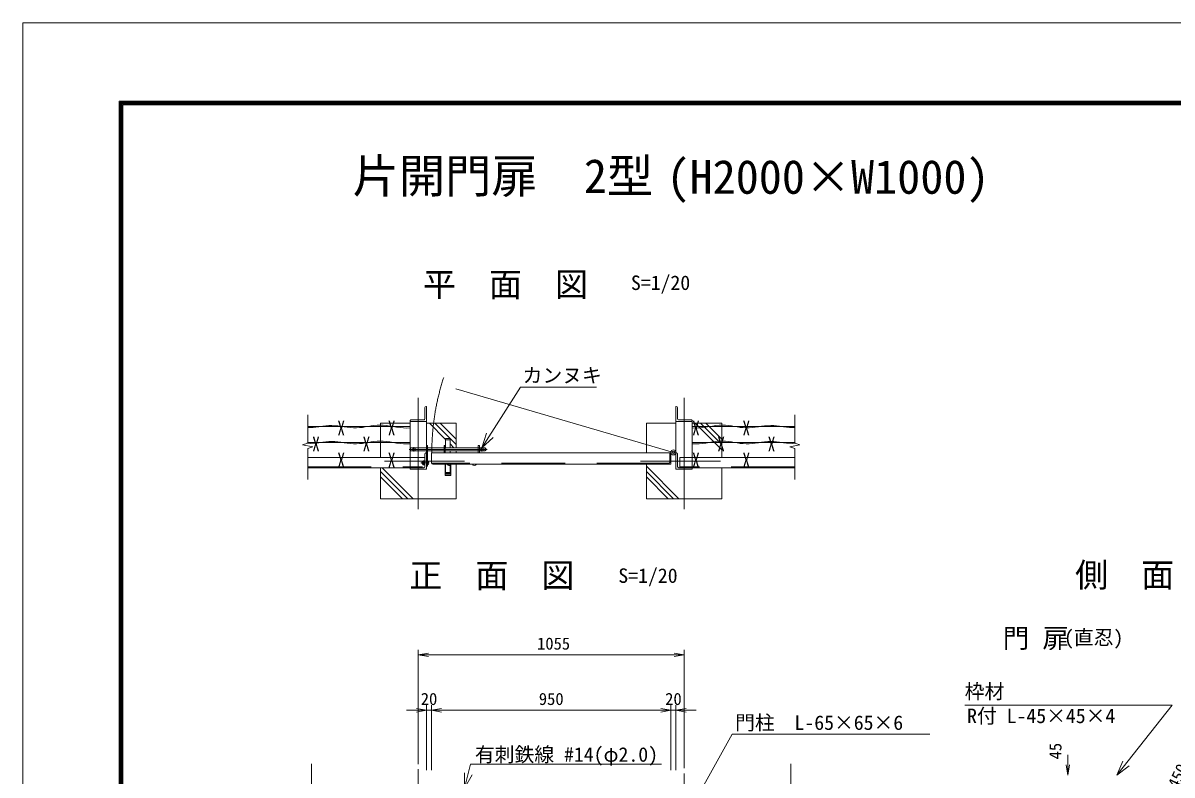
# Model space of a CAD drawing. Units: millimetres, scale not verified. Extents: x -5936 to 5936, y -4198 to 4198.
# Drawn here: x -5936 to -1376, y 1211 to 4198 of the extents above; entities that cross this region are included whole.
import ezdxf
from ezdxf.enums import TextEntityAlignment as Align

# ---------------------------------------------------------------- set-up
doc = ezdxf.new("R2010")
doc.units = ezdxf.units.MM
doc.header["$LTSCALE"] = 30
for name, pattern in [('DASHED', [7.5, 6, -1.5]), ('USER1', [58, 30, -9, 2.5, -5, 2.5, -9]), ('USER2', [12.6, 8.4, -4.2]), ('USER3', [50.5, 30, -9, 2.5, -9]), ('USER4', [50.8, 31.75, -6.35, 6.35, -6.35])]:
    doc.linetypes.add(name, pattern=pattern)
for name, color, linetype, lineweight in [('0-0_22', 7, 'Continuous', 9), ('0-2_27', 3, 'Continuous', 9), ('0-3_D-STR1', 1, 'Continuous', 9), ('0-4_30', 7, 'Continuous', 9), ('0-5_D-STR-TXT', 7, 'Continuous', 9), ('0-6_D-STR4', 7, 'Continuous', 9), ('0-7_0', 7, 'Continuous', 9), ('0-9_32', 1, 'USER3', 9), ('0-B_D-STR-DIM', 7, 'Continuous', 9), ('0-D_4', 7, 'Continuous', 9), ('0-F_1', 7, 'Continuous', 9), ('1-1_D-TTL', 7, 'Continuous', 9)]:
    doc.layers.add(name, color=color, linetype=linetype, lineweight=lineweight)
doc.layers.add('0-1_D-TTL-TXT', color=7, linetype='Continuous')
doc.styles.add('ＭＳ ゴシック', font='')
doc.styles.get('ＭＳ ゴシック').set_extended_font_data('MS Gothic')

# ---------------------------------------------------------------- blocks, each defined once
blk = doc.blocks.new('_OPEN')
at = {"layer": '0-7_0'}
blk.add_line((-30, 5), (0, 0), dxfattribs=at)
blk.add_lwpolyline([(-30, -5), (0, 0), (-30, 0)], dxfattribs=at)
blk = doc.blocks.new('G132')
at = {"layer": '0-F_1'}
for q in [(125881, 162835.7), (131732.7, 156166.9), (131001.1, 155590)]:
    blk.add_line((132443.4, 154513.2), q, dxfattribs=at)
blk = doc.blocks.new('G118')
at = {"layer": '0-F_1'}
for q in [(65481.2, 207254.3), (68739.8, 201273.3), (69525.6, 201774)]:
    blk.add_line((70067, 200057.3), q, dxfattribs=at)
blk = doc.blocks.new('G116')
at = {"layer": '0-F_1'}
for q in [(54585.9, 162344.3), (53843.9, 161309.9), (54747.2, 161081.5)]:
    blk.add_line((53869.5, 159510), q, dxfattribs=at)
blk = doc.blocks.new('G131')
at = {"layer": '0-F_1'}
for q in [(84010.3, 165941.1), (79742.2, 159190.4), (80557.4, 158739.3)]:
    blk.add_line((79308, 157443.6), q, dxfattribs=at)

msp = doc.modelspace()

# ---------------------------------------------------------------- linework, layer by layer
at = {"layer": '0-0_22'}
for p, q in [((-4340.54, 2627.46), (-4340.54, 2669.87)), ((-4334.54, 2674.37), (-4336.04, 2674.37)), ((-4334.54, 2674.37), (-4334.54, 2615.46)), ((-3344.58, 2674.37), (-3344.58, 2615.46)), ((-3344.58, 2674.37), (-3343.08, 2674.37)), ((-3338.58, 2627.46), (-3338.58, 2669.87)), ((-4399.54, 2615.46), (-4399.54, 2616.96)), ((-4334.54, 2615.46), (-4399.54, 2615.46)), ((-4346.54, 2621.46), (-4395.04, 2621.46)), ((-3344.58, 2615.46), (-3279.58, 2615.46)), ((-3332.58, 2621.46), (-3284.08, 2621.46)), ((-3279.58, 2615.46), (-3279.58, 2616.96)), ((-3344.58, 2490.29), (-3344.58, 2425.29)), ((-3344.58, 2425.29), (-3279.58, 2425.29))]:
    msp.add_line(p, q, dxfattribs=at)
at = {"layer": '0-0_22', "color": 3, "linetype": 'USER3'}
msp.add_line((-4356.66, 2450.29), (-4323.87, 2450.29), dxfattribs=at)
at = {"layer": '0-0_22'}
for centre, radius, start, end in [((-4336.04, 2669.87), 4.5, 90, 180), ((-3343.08, 2669.87), 4.5, 0, 90), ((-4395.04, 2616.96), 4.5, 89.99993, 180), ((-4346.54, 2627.46), 6, 269.99994, 359.99999), ((-3332.58, 2627.46), 6, 180.00001, 270.00006), ((-3284.08, 2616.96), 4.5, 0, 90.00007)]:
    msp.add_arc(centre, radius, start, end, dxfattribs=at)
at = {"layer": '0-2_27', "linetype": 'USER1'}
msp.add_line((-3354.56, 2492.16), (-4275.22, 2760.58), dxfattribs=at)
at = {"layer": '0-2_27'}
for p, q in [((-4399.54, 2594.33), (-4806.03, 2594.33)), ((-3279.58, 2594.33), (-2873.1, 2594.33)), ((-4399.54, 2530.94), (-4806.03, 2530.94)), ((-4399.54, 2508.79), (-4397.54, 2510.79)), ((-4399.54, 2508.79), (-4399.54, 2499.79)), ((-4397.55, 2497.79), (-4397.54, 2510.79)), ((-4397.54, 2510.79), (-4336.13, 2510.79)), ((-4389.04, 2497.79), (-4389.04, 2510.79)), ((-4384.54, 2496.04), (-4384.54, 2512.53)), ((-4380.04, 2510.79), (-4128.05, 2510.79)), ((-4380.04, 2497.79), (-4380.04, 2510.79)), ((-4264.54, 2519.79), (-4264.54, 2490.29)), ((-4260.04, 2519.79), (-4264.54, 2519.79)), ((-4260.04, 2490.29), (-4260.04, 2519.79)), ((-4259.05, 2546.79), (-4259.04, 2510.79)), ((-4259.05, 2542.29), (-4240.05, 2542.29)), ((-4196.13, 2510.79), (-4101.55, 2510.79)), ((-4129.04, 2490.29), (-4129.04, 2519.79)), ((-4129.04, 2519.79), (-4124.54, 2519.79)), ((-4124.54, 2490.29), (-4124.54, 2519.79)), ((-4119.05, 2497.79), (-4119.05, 2510.79)), ((-4114.55, 2496.04), (-4114.55, 2512.53)), ((-4110.05, 2497.79), (-4110.05, 2510.79)), ((-4101.55, 2510.79), (-4101.54, 2497.79)), ((-4101.55, 2510.79), (-4099.55, 2508.79)), ((-4099.55, 2508.79), (-4099.54, 2499.79)), ((-3279.58, 2530.94), (-2873.1, 2530.94)), ((-4399.54, 2499.79), (-4397.55, 2497.79)), ((-4397.55, 2497.79), (-4336.13, 2497.79)), ((-4380.04, 2497.79), (-4128.04, 2497.79)), ((-4196.13, 2497.79), (-4101.54, 2497.79)), ((-4099.54, 2499.79), (-4101.54, 2497.79)), ((-4260.54, 2445.29), (-4260.54, 2400.29)), ((-4238.54, 2445.29), (-4238.54, 2400.29)), ((-4260.54, 2400.29), (-4238.54, 2400.29))]:
    msp.add_line(p, q, dxfattribs=at)
at = {"layer": '0-2_27', "linetype": 'USER2'}
for p, q in [((-4330.04, 2513.29), (-4334.54, 2513.29)), ((-4330.04, 2490.29), (-4334.54, 2490.29)), ((-4238.54, 2403.29), (-4260.54, 2403.29))]:
    msp.add_line(p, q, dxfattribs=at)
at = {"layer": '0-2_27', "linetype": 'USER4'}
msp.add_line((-4402.97, 2504.29), (-4094.22, 2504.29), dxfattribs=at)
at = {"layer": '0-2_27', "lineweight": 18}
msp.add_line((-4241.04, 2497.79), (-4241.04, 2490.29), dxfattribs=at)
at = {"layer": '0-2_27', "linetype": 'DASHED'}
for p, q in [((-4259.04, 2407.79), (-4259.04, 2445.29)), ((-4240.04, 2407.79), (-4240.04, 2445.29)), ((-4240.04, 2412.29), (-4259.04, 2412.29)), ((-4240.04, 2407.79), (-4259.04, 2407.79))]:
    msp.add_line(p, q, dxfattribs=at)
at = {"layer": '0-2_27'}
for points in [[(-4399.54, 2589.19), (-4400.1, 2589.15), (-4413.14, 2588.91), (-4426.31, 2589.32), (-4439.6, 2590.38), (-4453.01, 2592.1), (-4466.55, 2594.47), (-4480.01, 2596.84), (-4493.18, 2598.56), (-4506.06, 2599.64), (-4518.65, 2600.06), (-4530.96, 2599.84), (-4542.98, 2598.96), (-4554.71, 2597.44), (-4566.16, 2595.27), (-4577.54, 2593.06), (-4589.09, 2591.45), (-4600.79, 2590.42), (-4612.66, 2589.97), (-4624.69, 2590.12), (-4636.89, 2590.85), (-4649.25, 2592.17), (-4661.77, 2594.07), (-4674.27, 2596), (-4686.59, 2597.39), (-4698.73, 2598.25), (-4710.67, 2598.56), (-4722.43, 2598.35), (-4734, 2597.59), (-4745.38, 2596.3), (-4753.64, 2594.95)], [(-3279.58, 2589.19), (-3279.02, 2589.15), (-3265.98, 2588.91), (-3252.82, 2589.32), (-3239.53, 2590.38), (-3226.11, 2592.1), (-3212.58, 2594.47), (-3199.12, 2596.84), (-3185.95, 2598.56), (-3173.07, 2599.64), (-3160.47, 2600.06), (-3148.16, 2599.84), (-3136.14, 2598.96), (-3124.41, 2597.44), (-3112.97, 2595.27), (-3101.58, 2593.06), (-3090.04, 2591.45), (-3078.33, 2590.42), (-3066.46, 2589.97), (-3054.43, 2590.12), (-3042.24, 2590.85), (-3029.88, 2592.17), (-3017.36, 2594.07), (-3004.85, 2596), (-2992.53, 2597.39), (-2980.4, 2598.25), (-2968.45, 2598.56), (-2956.7, 2598.35), (-2945.13, 2597.59), (-2933.75, 2596.3), (-2925.48, 2594.95)], [(-4806.03, 2591.58), (-4796.61, 2591.33), (-4784.86, 2591.55), (-4773.29, 2592.31), (-4761.9, 2593.6), (-4753.64, 2594.95)], [(-2873.1, 2591.58), (-2882.51, 2591.33), (-2894.27, 2591.55), (-2905.84, 2592.31), (-2917.22, 2593.6), (-2925.48, 2594.95)], [(-4808.91, 2528.29), (-4808.56, 2528.26), (-4796.61, 2527.94), (-4784.86, 2528.16), (-4773.29, 2528.92), (-4761.9, 2530.21), (-4753.64, 2531.56)], [(-4399.54, 2525.8), (-4400.1, 2525.76), (-4413.14, 2525.52), (-4426.31, 2525.93), (-4439.6, 2526.99), (-4453.01, 2528.71), (-4466.55, 2531.08), (-4480.01, 2533.45), (-4493.18, 2535.17), (-4506.06, 2536.25), (-4518.65, 2536.67), (-4530.96, 2536.45), (-4542.98, 2535.57), (-4554.71, 2534.05), (-4566.16, 2531.88), (-4577.54, 2529.67), (-4589.09, 2528.06), (-4600.79, 2527.03), (-4612.66, 2526.58), (-4624.69, 2526.73), (-4636.89, 2527.46), (-4649.25, 2528.78), (-4661.77, 2530.68), (-4674.27, 2532.61), (-4686.59, 2534), (-4698.73, 2534.86), (-4710.67, 2535.17), (-4722.43, 2534.96), (-4734, 2534.2), (-4745.38, 2532.91), (-4753.64, 2531.56)], [(-4259.05, 2546.79), (-4240.05, 2546.79), (-4240.04, 2510.79)], [(-3279.58, 2525.8), (-3279.02, 2525.76), (-3265.98, 2525.52), (-3252.82, 2525.93), (-3239.53, 2526.99), (-3226.11, 2528.71), (-3212.58, 2531.08), (-3199.12, 2533.45), (-3185.95, 2535.17), (-3173.07, 2536.25), (-3160.47, 2536.67), (-3148.16, 2536.45), (-3136.14, 2535.57), (-3124.41, 2534.05), (-3112.97, 2531.88), (-3101.58, 2529.67), (-3090.04, 2528.06), (-3078.33, 2527.03), (-3066.46, 2526.58), (-3054.43, 2526.73), (-3042.24, 2527.46), (-3029.88, 2528.78), (-3017.36, 2530.68), (-3004.85, 2532.61), (-2992.53, 2534), (-2980.4, 2534.86), (-2968.45, 2535.17), (-2956.7, 2534.96), (-2945.13, 2534.2), (-2933.75, 2532.91), (-2925.48, 2531.56)], [(-2870.21, 2528.29), (-2870.57, 2528.26), (-2882.51, 2527.94), (-2894.27, 2528.16), (-2905.84, 2528.92), (-2917.22, 2530.21), (-2925.48, 2531.56)]]:
    msp.add_lwpolyline(points, dxfattribs=at)
for radius in [10, 5]:
    msp.add_circle((-3354.56, 2492.16), radius, dxfattribs=at)
at = {"layer": '0-2_27', "linetype": 'USER1'}
msp.add_arc((-3354.54, 2492.16), 959, 161.94497, 180.17204, dxfattribs=at)
at = {"layer": '0-3_D-STR1', "linetype": 'USER3'}
for p, q in [((-4367.04, 2266.33), (-4367.04, 2709.19)), ((-3312.08, 2266.33), (-3312.08, 2709.19)), ((-4367.06, 1234.54), (-4367.06, -1614.31)), ((-3312.06, 1217.47), (-3312.06, -1614.31))]:
    msp.add_line(p, q, dxfattribs=at)
at = {"layer": '0-3_D-STR1'}
for p, q in [((-4399.54, 2615.46), (-4399.54, 2425.29)), ((-4334.54, 2440.29), (-4334.54, 2615.46)), ((-3344.58, 2440.29), (-3344.58, 2615.46)), ((-3279.58, 2615.46), (-3279.58, 2425.29)), ((-4806.03, 2471.29), (-4399.54, 2471.29)), ((-4340.54, 2437.29), (-4340.54, 2485.79)), ((-4334.54, 2490.29), (-4334.54, 2425.29)), ((-3364.56, 2490.29), (-4314.54, 2490.29)), ((-4314.54, 2490.29), (-4314.54, 2450.29)), ((-3368.56, 2453.29), (-3368.56, 2487.29)), ((-3364.56, 2490.29), (-3365.56, 2490.29)), ((-3364.56, 2490.29), (-3364.56, 2445.29)), ((-2873.1, 2471.29), (-3279.58, 2471.29)), ((-4806.03, 2431.29), (-4399.54, 2431.29)), ((-4334.54, 2425.29), (-4399.54, 2425.29)), ((-4309.54, 2445.29), (-4269.54, 2445.29)), ((-4269.54, 2445.29), (-3958.79, 2445.29)), ((-3409.56, 2445.29), (-3958.79, 2445.29)), ((-3409.56, 2445.29), (-3409.56, 2446.29)), ((-3364.56, 2445.29), (-3409.56, 2445.29)), ((-3372.56, 2449.29), (-3406.56, 2449.29)), ((-2873.1, 2431.29), (-3279.58, 2431.29)), ((-4791.05, 1254.73), (-4791.05, -200.92)), ((-2888.08, 1254.73), (-2888.08, -200.92))]:
    msp.add_line(p, q, dxfattribs=at)
at = {"layer": '0-3_D-STR1', "linetype": 'USER2'}
for p, q in [((-4399.54, 2471.29), (-4340.54, 2471.29)), ((-4334.54, 2490.29), (-4336.04, 2490.29)), ((-3344.58, 2490.29), (-3343.08, 2490.29)), ((-3344.56, 2490.29), (-3343.06, 2490.29)), ((-3338.58, 2437.29), (-3338.58, 2485.79)), ((-3279.58, 2471.29), (-3328.58, 2471.29)), ((-3328.58, 2431.29), (-3328.58, 2471.29)), ((-4806.03, 2434.29), (-4350.54, 2434.29)), ((-4399.54, 2431.29), (-4350.54, 2431.29)), ((-4399.54, 2425.29), (-4399.54, 2426.79)), ((-4346.54, 2431.29), (-4395.04, 2431.29)), ((-3406.56, 2449.29), (-4314.44, 2449.29)), ((-3332.58, 2431.29), (-3284.08, 2431.29)), ((-2873.1, 2434.29), (-3328.58, 2434.29)), ((-3279.58, 2431.29), (-3328.58, 2431.29)), ((-3279.58, 2425.29), (-3279.58, 2426.79))]:
    msp.add_line(p, q, dxfattribs=at)
for centre, radius, start, end in [((-4336.04, 2485.79), 4.5, 90, 180), ((-3343.08, 2485.79), 4.5, 0, 90), ((-4395.04, 2426.79), 4.5, 89.99993, 180), ((-4346.54, 2437.29), 6, 269.99994, 359.99999), ((-3332.58, 2437.29), 6, 180.00001, 270.00006), ((-3284.08, 2426.79), 4.5, 0, 90.00007)]:
    msp.add_arc(centre, radius, start, end, dxfattribs=at)
at = {"layer": '0-3_D-STR1'}
for centre, radius, start, end in [((-3365.56, 2487.29), 3, 90, 180), ((-4309.54, 2450.29), 5, 180, 270), ((-3406.56, 2446.29), 3, 89.99989, 180), ((-3372.56, 2453.29), 4, 269.99989, 359.99999)]:
    msp.add_arc(centre, radius, start, end, dxfattribs=at)
at = {"layer": '0-4_30', "color": 3}
for p, q in [((-4334.54, 2519.29), (-4334.54, 2437.79)), ((-4330.04, 2519.29), (-4334.54, 2519.29)), ((-4330.04, 2519.29), (-4330.04, 2437.79)), ((-4348.54, 2454.29), (-4352.25, 2454.29)), ((-4352.25, 2446.29), (-4352.25, 2454.29)), ((-4348.54, 2446.29), (-4352.25, 2446.29)), ((-4348.54, 2456.17), (-4347.41, 2458.13)), ((-4348.54, 2444.41), (-4348.54, 2456.17)), ((-4348.54, 2444.41), (-4347.41, 2442.45)), ((-4347.41, 2458.13), (-4342.14, 2458.13)), ((-4347.41, 2454.29), (-4342.14, 2454.29)), ((-4347.41, 2446.29), (-4342.14, 2446.29)), ((-4347.41, 2442.45), (-4342.14, 2442.45)), ((-4342.14, 2441.89), (-4342.14, 2458.69)), ((-4342.14, 2458.69), (-4340.54, 2458.69)), ((-4342.14, 2441.89), (-4340.54, 2441.89)), ((-4340.54, 2441.89), (-4340.54, 2458.69)), ((-4330.04, 2437.79), (-4334.54, 2437.79))]:
    msp.add_line(p, q, dxfattribs=at)
for centre, radius, start, end in [((-4345.32, 2450.29), 8, 150, 210), ((-4346.59, 2456.06), 1.96, 177.032, 245.05701), ((-4340.91, 2450.29), 7.63, 148.40741, 211.59259), ((-4346.59, 2444.51), 1.96, 114.94299, 182.968), ((-4334.78, 2450.29), 9.41, 300.21596, 59.78404)]:
    msp.add_arc(centre, radius, start, end, dxfattribs=at)
at = {"layer": '0-4_30', "linetype": 'USER2'}
msp.add_arc((-4244.54, 2450.02), 9.41, 210.21596, 309.5908, dxfattribs=at)
at = {"layer": '0-4_30'}
for centre, start in [((-4244.54, 2450.02), 309.5908), ((-4144.54, 2450.02), 210.21596)]:
    msp.add_arc(centre, 9.41, start, 329.78404, dxfattribs=at)
at = {"layer": '0-5_D-STR-TXT'}
for p, q in [((-3660.24, 2750.68), (-3961.83, 2750.68)), ((-1375.91, 1488.19), (-2198.52, 1488.19)), ((-3121.66, 1373.58), (-2337.41, 1373.58)), ((-4159.31, 1253.68), (-3402.5, 1253.68))]:
    msp.add_line(p, q, dxfattribs=at)
at = {"layer": '0-6_D-STR4'}
msp.add_line((-4217.04, 2497.79), (-4217.04, 2490.29), dxfattribs=at)
for points in [[(-4517.04, 2471.29), (-4517.04, 2607.79), (-4399.54, 2607.79)], [(-4334.54, 2607.79), (-4217.04, 2607.79), (-4217.04, 2510.79)], [(-3462.08, 2490.29), (-3462.08, 2607.79), (-3344.58, 2607.79)], [(-3279.58, 2607.79), (-3162.08, 2607.79), (-3162.08, 2471.29)], [(-4217.04, 2445.29), (-4217.04, 2307.79), (-4517.04, 2307.79), (-4517.04, 2431.29)], [(-3162.08, 2431.29), (-3162.08, 2307.79), (-3462.08, 2307.79), (-3462.08, 2445.29)]]:
    msp.add_lwpolyline(points, dxfattribs=at)
at = {"layer": '0-9_32'}
for p, q in [((-4184.22, 2457.79), (-4501.83, 2457.79)), ((-3484.91, 2457.79), (-3167.29, 2457.79))]:
    msp.add_line(p, q, dxfattribs=at)
at = {"layer": '0-B_D-STR-DIM'}
for p, q in [((-4806.03, 2529.4), (-4806.03, 2640.76)), ((-2873.1, 2529.4), (-2873.1, 2640.76)), ((-4806.03, 2529.4), (-4826.03, 2521.7)), ((-4786.03, 2513.72), (-4826.03, 2521.7)), ((-4806.03, 2506.95), (-4786.03, 2513.72)), ((-2893.1, 2513.72), (-2853.1, 2521.7)), ((-2873.1, 2506.95), (-2893.1, 2513.72)), ((-2873.1, 2529.4), (-2853.1, 2521.7)), ((-4806.03, 2384.38), (-4806.03, 2506.95)), ((-2873.1, 2384.38), (-2873.1, 2506.95)), ((-4367.06, 1254.54), (-4367.06, 1707.6)), ((-4327.06, 1687.6), (-3352.06, 1687.6)), ((-3312.06, 1237.47), (-3312.06, 1707.6)), ((-4374.56, 1467.75), (-4414.56, 1467.75)), ((-4334.56, 1230.77), (-4334.56, 1487.75)), ((-4314.56, 1467.75), (-4334.56, 1467.75)), ((-4314.56, 1230.77), (-4314.56, 1487.75)), ((-4314.56, 1230.77), (-4314.56, 1487.75)), ((-3404.56, 1467.75), (-4274.56, 1467.75)), ((-4274.56, 1467.75), (-4234.56, 1467.75)), ((-3404.56, 1467.75), (-3444.56, 1467.75)), ((-3364.56, 1230.77), (-3364.56, 1487.75)), ((-3364.56, 1230.77), (-3364.56, 1487.75)), ((-3344.56, 1467.75), (-3364.56, 1467.75)), ((-3344.56, 1230.77), (-3344.56, 1487.75)), ((-3304.56, 1467.75), (-3264.56, 1467.75)), ((-1789.56, 1250.77), (-1789.56, 1290.77))]:
    msp.add_line(p, q, dxfattribs=at)
at = {"layer": '0-D_4'}
for p, q in [((-4260.04, 2544.85), (-4322.99, 2607.79)), ((-4217.04, 2523.06), (-4301.77, 2607.79)), ((-4217.04, 2544.27), (-4280.56, 2607.79)), ((-3162.08, 2501.84), (-3268.02, 2607.79)), ((-3162.08, 2523.06), (-3246.81, 2607.79)), ((-3162.08, 2544.27), (-3225.59, 2607.79)), ((-4225.99, 2510.79), (-4241.04, 2525.84)), ((-4387.57, 2307.79), (-4511.07, 2431.29)), ((-3332.6, 2307.79), (-3462.08, 2437.26)), ((-4408.78, 2307.79), (-4517.04, 2416.05)), ((-4429.99, 2307.79), (-4517.04, 2394.84)), ((-3353.82, 2307.79), (-3462.08, 2416.05)), ((-3375.03, 2307.79), (-3462.08, 2394.84))]:
    msp.add_line(p, q, dxfattribs=at)
at = {"layer": '1-1_D-TTL', "color": 2, "lineweight": 18}
msp.add_lwpolyline([(-5936, 4197.6), (5936, 4197.6), (5936, -4197.6), (-5936, -4197.6)], close=True, dxfattribs=at)
at = {"layer": '1-1_D-TTL'}
for points in [[(-5554.4, 3886.67), (5554.4, 3886.67), (5554.4, -3886.67), (-5554.4, -3886.67)], [(-5550.87, 3883.13), (5550.87, 3883.13), (5550.87, -3883.13), (-5550.87, -3883.13)], [(-5547.33, 3879.6), (5547.33, 3879.6), (5547.33, -3879.6), (-5547.33, -3879.6)], [(-5543.8, 3876.07), (5543.8, 3876.07), (5543.8, -3876.07), (-5543.8, -3876.07)], [(-5540.27, 3872.53), (5540.27, 3872.53), (5540.27, -3872.53), (-5540.27, -3872.53)]]:
    msp.add_lwpolyline(points, close=True, dxfattribs=at)

# ---------------------------------------------------------------- block references
at = {"layer": '0-5_D-STR-TXT', "yscale": 0.03333333}
for name, p, xscale in [('G118', (-1779.13, -4157.79), -0.03333333), ('G132', (2820.13, -3939.66), -0.03333333), ('G131', (-5922, -4157.79), 0.03333333), ('G116', (-5978.84, -4157.79), 0.03333333)]:
    msp.add_blockref(name, p, dxfattribs=dict(at, xscale=xscale))
at = {"layer": '0-B_D-STR-DIM', "xscale": 1.333333, "yscale": 1.333333}
for p, rotation in [((-4367.06, 1687.6), 180), ((-4314.56, 1467.75), 180), ((-4314.56, 1467.75), 180), ((-3344.56, 1467.75), 180), ((-1789.56, 1210.77), 270)]:
    msp.add_blockref('_OPEN', p, dxfattribs=dict(at, rotation=rotation))
for p in [(-3312.06, 1687.6), (-4334.56, 1467.75), (-3364.56, 1467.75), (-3364.56, 1467.75)]:
    msp.add_blockref('_OPEN', p, dxfattribs=at)

# ---------------------------------------------------------------- texts
at = {"layer": '0-1_D-TTL-TXT', "style": 'ＭＳ ゴシック'}
for s, height, p in [('片開門扉\u30002型', 134.6, (-4627.96, 3482.32)), ('(H2000×W1000)', 134.6, (-3382.1, 3478.81)), ('平\u3000面\u3000図', 96.11, (-4348.95, 3082.26)), ('S=1/20', 57.62, (-3523.23, 3119.8)), ('正\u3000面\u3000図', 96.11, (-4402.82, 1926.44)), ('側\u3000面\u3000図', 96.11, (-1760.5, 1928.62)), ('S=1/20', 57.62, (-3573.21, 1956.61)), ('門 扉', 76.98, (-2047.62, 1692.87)), ('(直忍)', 57.62, (-1804.57, 1711.08))]:
    msp.add_text(s, height=height, dxfattribs=at).set_placement(p, align=Align.BOTTOM_LEFT)
at = {"layer": '0-2_27', "style": 'ＭＳ ゴシック', "width": 0.75}
for p in [(-4658.45, 2635.15), (-4458.45, 2635.15), (-3250.68, 2635.15), (-3050.68, 2635.15), (-4758.45, 2571.76), (-4558.45, 2571.76), (-3150.68, 2571.76), (-2950.68, 2571.76), (-4658.45, 2508.37), (-4458.45, 2508.37), (-3250.68, 2508.37), (-3050.68, 2508.37)]:
    msp.add_text('X', height=57.62, rotation=180, dxfattribs=at).set_placement(p, align=Align.BOTTOM_LEFT)
at = {"layer": '0-5_D-STR-TXT', "style": 'ＭＳ ゴシック'}
for s, p in [('カンヌキ', (-3953.09, 2752.12)), ('枠材', (-2198.52, 1496.55)), ('R付 L-45×45×4', (-2189.22, 1399.62)), ('門柱\u3000L-65×65×6', (-3109.81, 1372.77)), ('有刺鉄線 #14(φ2.0)', (-4142.41, 1246.29))]:
    msp.add_text(s, height=57.62, dxfattribs=at).set_placement(p, align=Align.BOTTOM_LEFT)
at = {"layer": '0-B_D-STR-DIM', "style": 'ＭＳ ゴシック'}
for s, p in [('1055', (-3895.81, 1694.35)), ('20', (-4357.31, 1474.49)), ('950', (-3888.69, 1474.49)), ('20', (-3387.31, 1474.49))]:
    msp.add_text(s, height=48.17, dxfattribs=at).set_placement(p, align=Align.BOTTOM_LEFT)
for s, rotation, p in [('45', 90, (-1800.13, 1272.95)), ('450', 65, (-1338.62, 1145.81))]:
    msp.add_text(s, height=48.17, rotation=rotation, dxfattribs=at).set_placement(p, align=Align.BOTTOM_LEFT)

doc.saveas('drawing.dxf')
